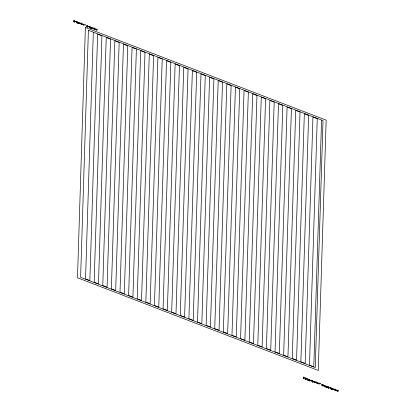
<?xml version="1.0" encoding="UTF-8"?>
<svg xmlns="http://www.w3.org/2000/svg" width="412" height="412" viewBox="0 0 412 412"><rect width="100%" height="100%" fill="white"/><g stroke="black" fill="none" stroke-linecap="round" stroke-linejoin="round"><path stroke-width="0.62" d="M93.318 32.533L85.552 278.903L89.857 280.557L97.623 34.191L101.929 35.849L94.163 282.215L98.473 283.873L106.234 37.507L110.545 39.166L102.779 285.531L107.084 287.185L114.85 40.819L119.156 42.477L111.389 288.843L115.695 290.501L123.461 44.136L127.766 45.794L120.005 292.159L124.311 293.818L132.077 47.447L136.382 49.105L128.616 295.471L132.922 297.129L140.688 50.764L144.993 52.422L137.227 298.788L141.537 300.446L149.298 54.08L153.609 55.733L145.843 302.104L150.148 303.757L157.914 57.392L162.22 59.05L154.454 305.416L158.759 307.074L166.525 60.708L170.831 62.361L163.07 308.732L167.375 310.385L175.141 64.02L179.447 65.678L171.68 312.044L175.986 313.702L183.752 67.336L188.057 68.995L180.291 315.36L184.602 317.019L192.363 70.648L196.673 72.306L188.907 318.672L193.213 320.33L200.979 73.964L205.284 75.623L197.518 321.988L201.823 323.647L209.59 77.276L213.895 78.934L206.134 325.3L210.439 326.958L218.206 80.592L222.511 82.251L214.745 328.616L219.05 330.275L226.816 83.909L231.122 85.562L223.356 331.933L227.666 333.586L235.427 87.22L239.738 88.879L231.971 335.244L236.277 336.903L244.043 90.537L248.348 92.195L240.582 338.561L244.888 340.214L252.654 93.848L256.959 95.507L249.198 341.872L253.504 343.531L261.27 97.165L265.575 98.823L257.809 345.189L262.114 346.847L269.881 100.477L274.186 102.135L266.42 348.501L270.73 350.159L278.491 103.793L282.802 105.451L275.036 351.817L279.341 353.475L287.107 107.11L291.413 108.763L283.647 355.134L287.952 356.787L295.718 110.421L300.024 112.079L292.262 358.445L296.568 360.103L304.334 113.738L308.639 115.391L300.873 361.762L305.179 363.415L312.945 117.049L317.25 118.707L309.484 365.073L313.795 366.732L321.556 120.366M95.028 29.432L97.088 30.256C97.649 27.161 96.557 30.977 96.094 29.772C96.774 28.897 95.187 28.33 95.744 29.659L95.043 29.37M91.969 28.258L94.029 29.077C94.554 25.951 93.519 29.824 93.035 28.593C93.715 27.712 92.128 27.166 92.685 28.485L91.984 28.191M82.029 24.432L84.094 25.256C84.656 22.16 83.564 25.977 83.1 24.771C83.775 23.896 82.189 23.329 82.745 24.658L82.05 24.37M78.975 23.257L81.035 24.076C81.597 20.981 80.505 24.797 80.041 23.592C80.721 22.722 79.135 22.15 79.691 23.484L78.991 23.19M336.125 390.576L338.185 391.4C338.746 388.305 337.66 392.121 337.196 390.916C337.871 390.046 336.285 389.474 336.841 390.808L336.146 390.514M333.071 389.402L335.131 390.226C335.656 387.1 334.616 390.967 334.137 389.742C334.812 388.861 333.231 388.31 333.787 389.628L333.087 389.335M317.235 383.309L319.295 384.128C319.856 381.033 318.77 384.849 318.301 383.644C318.981 382.774 317.394 382.207 317.951 383.536L317.25 383.242M78.393 23.051C80.206 24.21 78.46 20.693 78.393 23.051M81.452 24.231C83.26 25.4 81.519 21.851 81.452 24.231M85.382 27.501L77.492 277.781L318.275 370.44L326.165 120.155L85.382 27.501M88.405 30.313L80.618 277.333L315.247 367.622L323.034 120.603L88.405 30.313M91.392 28.052C93.215 29.257 91.407 25.59 91.438 28.078M94.446 29.231C96.259 30.39 94.513 26.873 94.446 29.231M303.139 378.278C304.211 379.849 304.731 376.413 303.206 377.109C303.814 377.165 303.819 378.927 303.139 378.278M304.823 377.732L306.003 379.143L305.472 379.251L304.798 378.721L305.112 379.174L306.131 379.55L306.131 378.952L305.21 378.041L306.564 378.69L306.358 378.324L304.823 377.732M313.599 381.929L316.236 382.954C316.766 379.828 315.726 383.696 315.247 382.47C315.922 381.594 314.335 381.028 314.892 382.362L314.196 382.068C314.634 380.776 313.553 381.182 313.599 381.929M316.658 383.103C318.461 384.278 316.72 380.724 316.658 383.103M321.751 384.247L322.926 385.653L322.395 385.761L321.726 385.235L322.04 385.689L323.059 386.059L323.059 385.467L322.132 384.556L323.487 385.199L323.286 384.834L321.751 384.247M332.489 389.201C334.302 390.36 332.556 386.842 332.489 389.201M335.548 390.375C337.356 391.534 335.61 388.016 335.548 390.375M74.85 21.553L74.32 22.027L73.882 21.568L73.908 20.806L74.376 20.724L74.85 21.553M77.796 22.686L77.265 23.16L76.828 22.706L76.853 21.939L77.322 21.857L77.796 22.686M87.844 26.553L87.313 27.027L86.875 26.569L86.901 25.807L87.37 25.724L87.844 26.553M90.795 27.686L90.264 28.16L89.826 27.707L89.852 26.94L90.321 26.857L90.795 27.686M310.051 380.425L309.52 380.904L309.082 380.446L309.108 379.679L309.577 379.601L310.051 380.425M313.002 381.563L312.471 382.037L311.601 381.038L311.879 380.611L312.507 380.667L313.274 381.306L313.172 382.115L312.476 382.094L312.033 381.584L312.059 380.817L312.528 380.734L313.002 381.563M328.946 387.697L328.416 388.171L327.978 387.718L328.003 386.95L328.472 386.868L328.946 387.697M331.892 388.83L331.361 389.309L330.924 388.851L330.949 388.083L331.418 388.006L331.892 388.83M308.392 380.513L307.306 379.91L306.791 379.086L307.079 378.746L308.284 379.189L308.279 379.854L307.254 379.483L308.392 380.513M308.15 379.401L307.599 379.612L307.156 379.158L307.723 378.886L308.15 379.401M325.269 386.111L324.11 386.204L325.274 387.038L324.239 386.6L323.827 385.936L324.991 385.91L323.724 385.117L325.269 386.111M327.236 386.868L326.077 386.961L327.241 387.795L326.201 387.357L325.794 386.693L326.958 386.667L325.686 385.869L327.236 386.868M75.226 21.723L75.02 22.104L74.325 22.083L73.449 21.027L73.727 20.6L74.356 20.657L75.226 21.723M78.177 22.856L77.966 23.237L77.276 23.221L76.395 22.16L76.673 21.733L77.302 21.79L78.177 22.856M88.225 26.723L88.014 27.104L87.323 27.084L86.443 26.028L86.721 25.601L87.349 25.657L88.225 26.723M91.17 27.856L90.964 28.237L90.269 28.222L89.394 27.161L89.672 26.734L90.3 26.79L91.17 27.856M310.432 380.595L310.221 380.982L309.53 380.961L308.65 379.905L308.928 379.478L309.556 379.534L310.432 380.595M329.322 387.867L329.116 388.248L328.421 388.233L327.545 387.172L327.823 386.744L328.452 386.801L329.322 387.867M332.273 389L332.062 389.381L331.372 389.366L330.491 388.31L330.769 387.883L331.397 387.939L332.273 389M85.428 24.962C84.707 25.281 85.181 23.994 85.428 24.962M320.634 383.835C319.908 384.159 320.387 382.872 320.634 383.835M75.885 21.275L76.256 21.501L75.885 21.275M88.884 26.275L89.25 26.502L88.884 26.275M311.091 380.152L311.462 380.379L311.091 380.152M329.981 387.424L330.352 387.646L329.981 387.424"/></g></svg>
